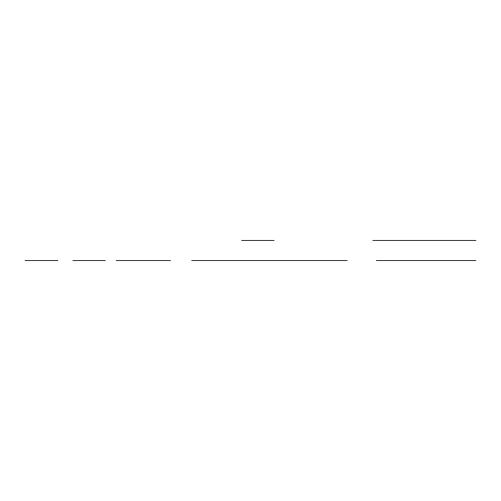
<?xml version="1.0" encoding="UTF-8"?>
<svg xmlns="http://www.w3.org/2000/svg" width="501" height="501" viewBox="0 0 501 501"><rect width="100%" height="100%" fill="white"/><g stroke="black" fill="none" stroke-linecap="round" stroke-linejoin="round"><path stroke-width="0.75" d="M241.588 240.342L274.166 240.342M372.8 240.342L475.95 240.342M25.05 260.658L57.878 260.658M72.833 260.658L105.404 260.658M116.232 260.658L170.522 260.658M191.714 260.658L347.18 260.658M376.364 260.658L475.95 260.658"/></g></svg>
